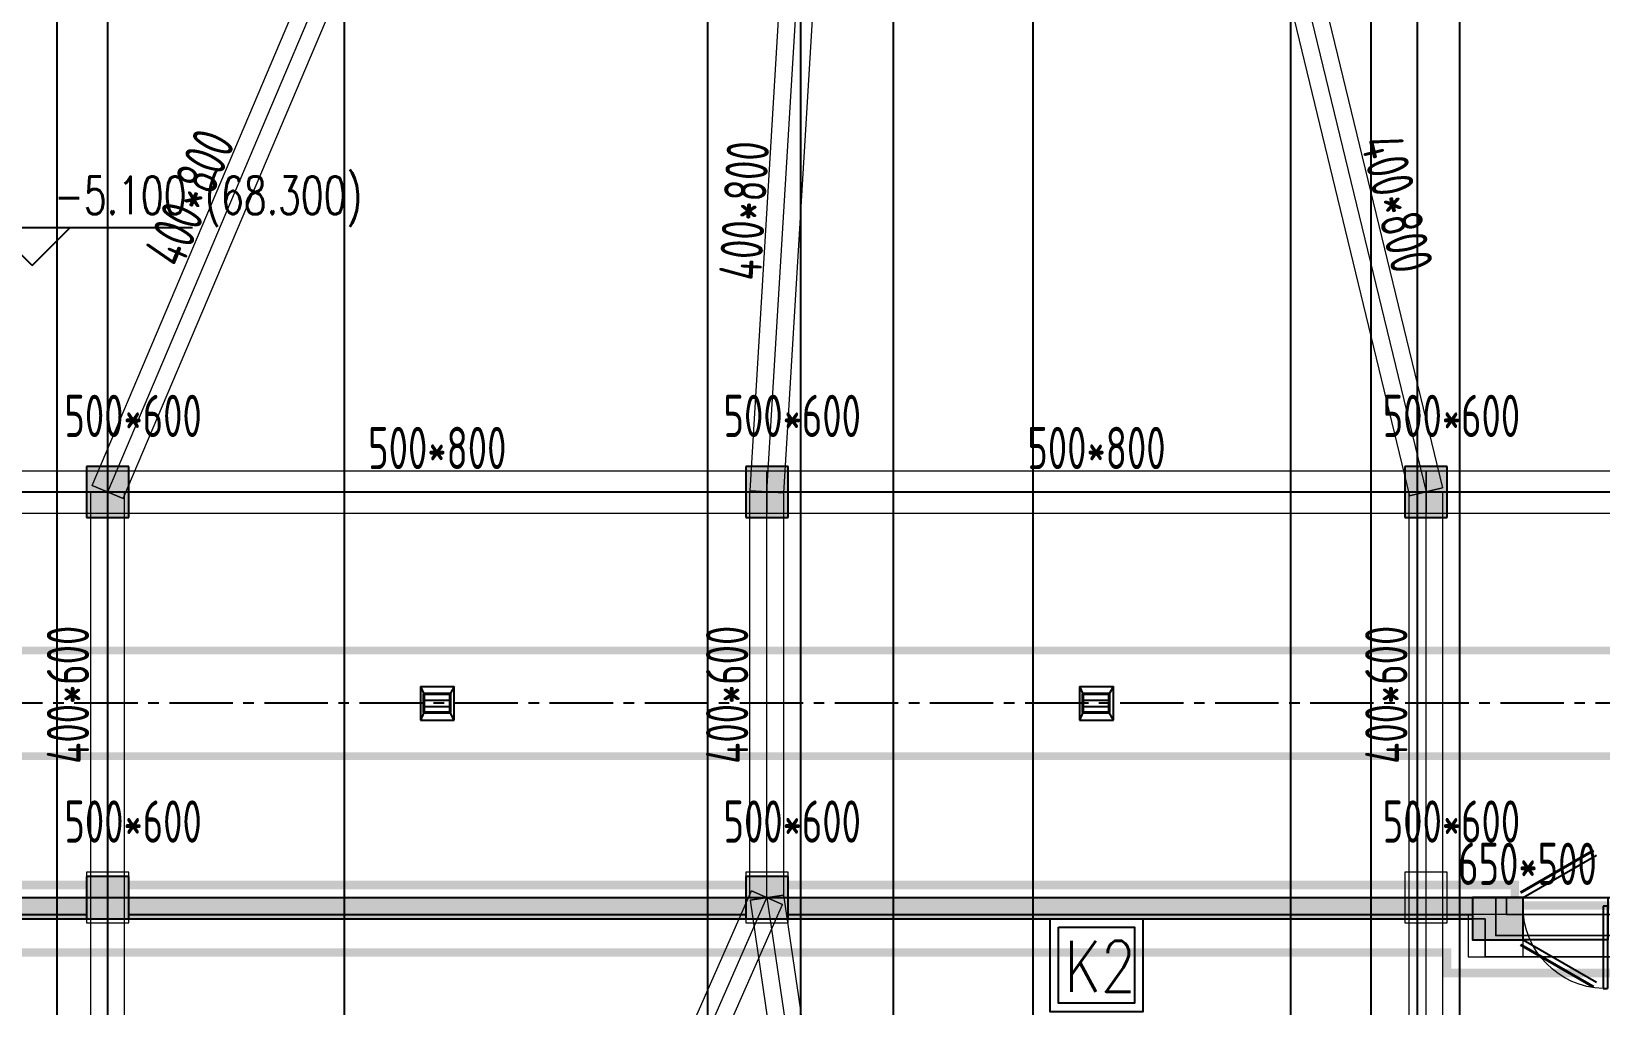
# Model space of a CAD drawing. Extents: x 369444 to 684549, y -549309 to 575337.
# Drawn here: x 474271 to 492840, y 405479 to 417007 of the extents above; entities that cross this region are included whole.
import ezdxf

# ---------------------------------------------------------------- set-up
doc = ezdxf.new("R2010")
doc.units = 0
doc.header["$LTSCALE"] = 1000
doc.header["$MEASUREMENT"] = 0
doc.linetypes.add('CENTER2', pattern=[1.125, 0.75, -0.125, 0.125, -0.125])
doc.linetypes.add('DASH', pattern=[0.35, 0.25, -0.1])
for name, color, linetype, lineweight, true_color in [('-1-0-1', 7, 'Continuous', 0, 0xc0c0c0), ('-1-1-2', 7, 'Continuous', 0, 0xc0c0c0), ('-2-0-1', 1, 'Continuous', 0, 0xff0000), ('-2-1-2', 9, 'Continuous', 0, 0x808080), ('1-6-1', 7, 'Continuous', 0, 0x55ff55), ('1-6-2', 7, 'Continuous', 0, 0x55ff55), ('11-6-1', 2, 'Continuous', 0, 0xffff00), ('11-6-2', 2, 'Continuous', 0, 0xffff00), ('11-6-5', 2, 'Continuous', 0, 0xffff00), ('12-6-1', 4, 'Continuous', 0, 0x00ffff), ('12-6-2', 4, 'Continuous', 0, 0x00ffff), ('12-6-5', 4, 'Continuous', 0, 0x00ffff)]:
    doc.layers.add(name, color=color, linetype=linetype, lineweight=lineweight, true_color=true_color)
for name, color, linetype in [('A-WALL-HATCH', 8, 'Continuous'), ('COLUMN', 9, 'Continuous'), ('DOTE', 1, 'Continuous'), ('DUCT-排烟中心线', 5, 'CENTER2'), ('DUCT-排烟管', 2, 'Continuous'), ('PUB_HATCH', 8, 'Continuous'), ('WALL', 9, 'Continuous'), ('WINDOW', 4, 'Continuous'), ('景观场地标高', 4, 'Continuous'), ('车库集水坑', 60, 'Continuous'), ('防火分区线', 7, 'Continuous'), ('风管标注', 3, 'Continuous')]:
    doc.layers.add(name, color=color, linetype=linetype)
doc.styles.add('_HZTXT', font='txt.shx', dxfattribs={"width": 0.8, "bigfont": 'HZTXT.shx'})
doc.styles.add('_TCH_DIM', font='SIMPLEX', dxfattribs={"bigfont": 'GBCBIG'})
doc.styles.add('yjkcad', font='yjkeng.shx', dxfattribs={"width": 0.7, "height": 250, "bigfont": 'yjkchn.shx'})

# ---------------------------------------------------------------- blocks, each defined once
blk = doc.blocks.new('$DorLib2D$00000001')
for p, q in [((0.45, 0.975), (0.5, 0.975)), ((0.45, 0), (0.45, 0.975)), ((0.5, 0), (0.5, 0.975)), ((0.5, 0), (0.45, 0))]:
    blk.add_line(p, q)
at = {"lineweight": 13}
blk.add_arc((0.475, 0), 0.975, 91.4693, 180, dxfattribs=at)
blk = doc.blocks.new('_FZH')
blk.add_lwpolyline([(-0.5, -0.5), (0.5, -0.5), (0.5, 0.5), (-0.5, 0.5)], close=True)
at = {"layer": 'PUB_HATCH'}
blk.add_solid([(-0.5, -0.5), (0.5, -0.5), (-0.5, 0.5), (0.5, 0.5)], dxfattribs=at)
blk = doc.blocks.new('$DorLib2D$00000193')
at = {"color": 0}
blk.add_line((-0.5, 0.1), (0.366, 0.6), dxfattribs=at)
at = {"color": 0, "const_width": 0.0333}
blk.add_lwpolyline([(-0.533, 0.158), (0.333, 0.658)], dxfattribs=at)
blk = doc.blocks.new('N-风管')
at = {"color": 0, "linetype": 'Continuous'}
for p, q in [((38489314830.664742, 3905503730.368683, 2600), (38489315230.664742, 3905503730.368683, 2600)), ((38489322630.664742, 3905503730.368683, 2600), (38489323030.664742, 3905503730.368683, 2600))]:
    blk.add_line(p, q, dxfattribs=at)
at = {"color": 0}
for p, q in [((38489314830.664742, 3905503730.368683, 2600), (38489314830.664742, 3905503330.368683, 2600)), ((38489314830.664742, 3905503730.368683, 2600), (38489314870.664742, 3905503641.479795, 2600)), ((38489315230.664742, 3905503730.368683, 2600), (38489315182.664742, 3905503641.479795, 2600)), ((38489315230.664742, 3905503330.368683, 2600), (38489315230.664742, 3905503730.368683, 2600)), ((38489322630.664742, 3905503730.368683, 2600), (38489322630.664742, 3905503330.368683, 2600)), ((38489322630.664742, 3905503730.368683, 2600), (38489322670.664742, 3905503641.479795, 2600)), ((38489323030.664742, 3905503730.368683, 2600), (38489322982.664742, 3905503641.479795, 2600)), ((38489323030.664742, 3905503330.368683, 2600), (38489323030.664742, 3905503730.368683, 2600)), ((38489314870.664742, 3905503567.40572, 2600), (38489315182.664742, 3905503567.40572, 2600)), ((38489322670.664742, 3905503567.40572, 2600), (38489322982.664742, 3905503567.40572, 2600)), ((38489314870.664742, 3905503419.257572, 2600), (38489314830.664742, 3905503330.368683, 2600)), ((38489314870.664742, 3905503493.331646, 2600), (38489315182.664742, 3905503493.331646, 2600)), ((38489315230.664742, 3905503330.368683, 2600), (38489315182.664742, 3905503419.257572, 2600)), ((38489322670.664742, 3905503419.257572, 2600), (38489322630.664742, 3905503330.368683, 2600)), ((38489322670.664742, 3905503493.331646, 2600), (38489322982.664742, 3905503493.331646, 2600)), ((38489323030.664742, 3905503330.368683, 2600), (38489322982.664742, 3905503419.257572, 2600)), ((38489314830.664742, 3905503330.368683, 2600), (38489315230.664742, 3905503330.368683, 2600)), ((38489322630.664742, 3905503330.368683, 2600), (38489323030.664742, 3905503330.368683, 2600))]:
    blk.add_line(p, q, dxfattribs=at)
at = {"color": 0, "lineweight": 40}
for p, q in [((38489314870.664742, 3905503641.479795, 2600), (38489314870.664742, 3905503419.257572, 2600)), ((38489315182.664742, 3905503641.479795, 2600), (38489314870.664742, 3905503641.479795, 2600)), ((38489315182.664742, 3905503419.257572, 2600), (38489315182.664742, 3905503641.479795, 2600)), ((38489322670.664742, 3905503641.479795, 2600), (38489322670.664742, 3905503419.257572, 2600)), ((38489322982.664742, 3905503641.479795, 2600), (38489322670.664742, 3905503641.479795, 2600)), ((38489322982.664742, 3905503419.257572, 2600), (38489322982.664742, 3905503641.479795, 2600)), ((38489315182.664742, 3905503419.257572, 2600), (38489314870.664742, 3905503419.257572, 2600)), ((38489322982.664742, 3905503419.257572, 2600), (38489322670.664742, 3905503419.257572, 2600))]:
    blk.add_line(p, q, dxfattribs=at)
at = {"layer": 'DUCT-排烟中心线', "color": 0}
blk.add_line((38489330610.045052, 3905503530.368378), (38489308656.63018, 3905503530.368365), dxfattribs=at)
at = {"layer": 'DUCT-排烟管', "color": 0, "const_width": 90}
for points in [[(38489330610.045052, 3905504155.368378), (38489308656.63018, 3905504155.368365)], [(38489308656.63018, 3905502905.368365), (38489330610.045052, 3905502905.368378)]]:
    blk.add_lwpolyline(points, dxfattribs=at)

msp = doc.modelspace()

# ---------------------------------------------------------------- hatches: boundary and pattern name
at = {"layer": 'A-WALL-HATCH'}
for points in [[(475424.7, 411256.6), (475424.7, 411856.6), (474924.7, 411856.6), (474924.7, 411256.6)], [(483224.7, 411256.6), (483224.7, 411856.6), (482724.7, 411856.6), (482724.7, 411256.6)], [(491024.7, 411256.6), (491024.7, 411856.6), (490524.7, 411856.6), (490524.7, 411256.6)], [(475424.7, 406506.8), (475424.7, 407006.8), (474924.7, 407006.8), (474924.7, 406506.8)], [(483224.7, 406506.8), (483224.7, 407006.8), (482724.7, 407006.8), (482724.7, 406506.8)], [(491924.6, 406257.7), (491924.6, 406757.7), (491324.6, 406757.7), (491324.6, 406257.7)]]:
    msp.add_hatch(color=256, dxfattribs=at).paths.add_polyline_path(points)
at = {"layer": 'PUB_HATCH'}
msp.add_hatch(color=256, dxfattribs=at).paths.add_polyline_path([(491324.6, 406507), (491324.6, 406757), (440374.6, 406757), (440324.6, 406637), (440374.6, 406507)])

# ---------------------------------------------------------------- linework, layer by layer
at = {"layer": '-1-0-1', "color": 0}
for p in [(475174.3, 411557.1, -3600), (482974.3, 411557.1, -3600), (490774.3, 411557.1, -3600), (475174.3, 406757.1, -3600), (482974.3, 406757.1, -3600), (490774.3, 406757.1, -3600), (491599.4, 406757.1, -3600), (491599.4, 406306.9, -3600)]:
    msp.add_point(p, dxfattribs=at)
at = {"layer": '-1-1-2', "color": 0}
for p, q in [((475174.3, 411557.1, -3600), (475174.3, 411557.1)), ((482974.3, 411557.1, -3600), (482974.3, 411557.1)), ((490774.3, 411557.1, -3600), (490774.3, 411557.1)), ((475174.3, 406757.1, -3600), (475174.3, 406757.1)), ((482974.3, 406757.1, -3600), (482974.3, 406757.1)), ((490774.3, 406757.1, -3600), (490774.3, 406757.1)), ((491599.4, 406757.1, -3600), (491599.4, 406757.1)), ((491599.4, 406306.9, -3600), (491599.4, 406306.9))]:
    msp.add_line(p, q, dxfattribs=at)
at = {"layer": '-2-0-1', "color": 0}
for p, q in [((475174.3, 411557.1, -3600), (477974.3, 418157.1, -3600)), ((482974.3, 411557.1, -3600), (483374.3, 418157.1, -3600)), ((489174.3, 418157.1, -3600), (490774.3, 411557.1, -3600)), ((467374.3, 411557.1, -3600), (475174.3, 411557.1, -3600)), ((475174.3, 411557.1, -3600), (482974.3, 411557.1, -3600)), ((475174.3, 406757.1, -3600), (475174.3, 411557.1, -3600)), ((482974.3, 411557.1, -3600), (490774.3, 411557.1, -3600)), ((482974.3, 406757.1, -3600), (482974.3, 411557.1, -3600)), ((490774.3, 411557.1, -3600), (498574.3, 411557.1, -3600)), ((490774.3, 406757.1, -3600), (490774.3, 411557.1, -3600)), ((467374.3, 406757.1, -3600), (475174.3, 406757.1, -3600)), ((475174.3, 406757.1, -3600), (482974.3, 406757.1, -3600)), ((475174.3, 401757.1, -3600), (475174.3, 406757.1, -3600)), ((480774.4, 401756.9, -3600), (482974.3, 406757.1, -3600)), ((482974.3, 406757.1, -3600), (483724.4, 401631.9, -3600)), ((482974.3, 406757.1, -3600), (490774.3, 406757.1, -3600)), ((490774.3, 401532, -3600), (490774.3, 406757.1, -3600)), ((490774.3, 406757.1, -3600), (491599.4, 406757.1, -3600)), ((491599.4, 406306.9, -3600), (491599.4, 406757.1, -3600)), ((491599.4, 406306.9, -3600), (493274.4, 406306.9, -3600))]:
    msp.add_line(p, q, dxfattribs=at)
at = {"layer": '-2-1-2', "color": 0}
for p, q in [((475174.3, 411557.1), (477974.3, 418157.1)), ((482974.3, 411557.1), (483374.3, 418157.1)), ((489174.3, 418157.1), (490774.3, 411557.1)), ((467374.3, 411557.1), (475174.3, 411557.1)), ((475174.3, 411557.1), (482974.3, 411557.1)), ((475174.3, 406757.1), (475174.3, 411557.1)), ((482974.3, 411557.1), (490774.3, 411557.1)), ((482974.3, 406757.1), (482974.3, 411557.1)), ((490774.3, 411557.1), (498574.3, 411557.1)), ((490774.3, 406757.1), (490774.3, 411557.1)), ((467374.3, 406757.1), (475174.3, 406757.1)), ((475174.3, 406757.1), (482974.3, 406757.1)), ((475174.3, 401757.1), (475174.3, 406757.1)), ((480774.4, 401756.9), (482974.3, 406757.1)), ((482974.3, 406757.1), (483724.4, 401631.9)), ((482974.3, 406757.1), (490774.3, 406757.1)), ((490774.3, 401532), (490774.3, 406757.1)), ((490774.3, 406757.1), (491599.4, 406757.1)), ((491599.4, 406306.9), (491599.4, 406757.1)), ((491599.4, 406306.9), (493274.4, 406306.9))]:
    msp.add_line(p, q, dxfattribs=at)
at = {"layer": '1-6-1', "color": 0}
for p, q in [((475174.3, 406757.1, -8700), (467374.3, 406757.1, -8700)), ((467374.3, 406757.1, -5100), (475174.3, 406757.1, -5100)), ((475174.3, 406757.1, -8700), (475174.3, 406757.1, -5100)), ((482974.3, 406757.1, -8700), (475174.3, 406757.1, -8700)), ((475174.3, 406757.1, -5100), (482974.3, 406757.1, -5100)), ((475174.3, 406757.1, -5100), (475174.3, 406757.1, -8700)), ((482974.3, 406757.1, -8700), (482974.3, 406757.1, -5100)), ((490774.3, 406757.1, -8700), (482974.3, 406757.1, -8700)), ((482974.3, 406757.1, -5100), (490774.3, 406757.1, -5100)), ((482974.3, 406757.1, -5100), (482974.3, 406757.1, -8700)), ((490774.3, 406757.1, -8700), (490774.3, 406757.1, -5100)), ((491724.4, 406757.1, -8700), (490774.3, 406757.1, -8700)), ((490774.3, 406757.1, -5100), (491724.4, 406757.1, -5100)), ((490774.3, 406757.1, -5100), (490774.3, 406757.1, -8700)), ((491724.4, 406757.1, -5100), (491724.4, 406556.9, -5100)), ((491724.4, 406757.1, -8700), (491724.4, 406757.1, -5100)), ((491724.4, 406556.9, -8700), (491724.4, 406757.1, -8700)), ((491724.4, 406757.1, -5100), (491724.4, 406757.1, -8700)), ((475174.3, 406507.1, -5100), (467374.3, 406507.1, -5100)), ((467374.3, 406507.1, -8700), (475174.3, 406507.1, -8700)), ((475174.3, 406507.1, -5100), (475174.3, 406507.1, -8700)), ((482974.3, 406507.1, -5100), (475174.3, 406507.1, -5100)), ((475174.3, 406507.1, -8700), (482974.3, 406507.1, -8700)), ((475174.3, 406507.1, -8700), (475174.3, 406507.1, -5100)), ((482974.3, 406507.1, -5100), (482974.3, 406507.1, -8700)), ((490774.3, 406507.1, -5100), (482974.3, 406507.1, -5100)), ((482974.3, 406507.1, -8700), (490774.3, 406507.1, -8700)), ((482974.3, 406507.1, -8700), (482974.3, 406507.1, -5100)), ((490774.3, 406507.1, -5100), (490774.3, 406507.1, -8700)), ((491474.4, 406507.1, -5100), (490774.3, 406507.1, -5100)), ((490774.3, 406507.1, -8700), (491474.4, 406507.1, -8700)), ((490774.3, 406507.1, -8700), (490774.3, 406507.1, -5100)), ((491474.4, 406507.1, -8700), (491474.4, 406056.9, -8700)), ((491474.4, 406507.1, -5100), (491474.4, 406507.1, -8700)), ((491474.4, 406056.9, -5100), (491474.4, 406507.1, -5100)), ((491474.4, 406507.1, -8700), (491474.4, 406507.1, -5100)), ((491724.4, 406556.9, -8700), (491724.4, 406556.9, -5100)), ((493149.4, 406556.9, -8700), (491724.4, 406556.9, -8700)), ((491724.4, 406556.9, -5100), (493149.4, 406556.9, -5100)), ((491724.4, 406556.9, -5100), (491724.4, 406556.9, -8700)), ((491474.4, 406056.9, -5100), (491474.4, 406056.9, -8700)), ((493399.4, 406056.9, -5100), (491474.4, 406056.9, -5100)), ((491474.4, 406056.9, -8700), (493399.4, 406056.9, -8700)), ((491474.4, 406056.9, -8700), (491474.4, 406056.9, -5100))]:
    msp.add_line(p, q, dxfattribs=at)
at = {"layer": '1-6-2', "color": 0}
for p, q in [((475174.3, 406757.1, -5100), (467374.3, 406757.1, -5100)), ((467374.3, 406757.1, -8700), (475174.3, 406757.1, -8700)), ((475174.3, 406757.1, -5100), (475174.3, 406757.1, -8700)), ((482974.3, 406757.1, -5100), (475174.3, 406757.1, -5100)), ((475174.3, 406757.1, -8700), (482974.3, 406757.1, -8700)), ((475174.3, 406757.1, -8700), (475174.3, 406757.1, -5100)), ((482974.3, 406757.1, -5100), (482974.3, 406757.1, -8700)), ((490774.3, 406757.1, -5100), (482974.3, 406757.1, -5100)), ((482974.3, 406757.1, -8700), (490774.3, 406757.1, -8700)), ((482974.3, 406757.1, -8700), (482974.3, 406757.1, -5100)), ((490774.3, 406757.1, -5100), (490774.3, 406757.1, -8700)), ((491599.4, 406757.1, -5100), (490774.3, 406757.1, -5100)), ((490774.3, 406757.1, -8700), (491599.4, 406757.1, -8700)), ((490774.3, 406757.1, -8700), (490774.3, 406757.1, -5100)), ((491599.4, 406757.1, -5100), (491599.4, 406306.9, -5100)), ((491599.4, 406757.1, -8700), (491599.4, 406757.1, -5100)), ((491599.4, 406306.9, -8700), (491599.4, 406757.1, -8700)), ((491599.4, 406757.1, -8700), (491599.4, 406757.1, -5100)), ((491599.4, 406306.9, -5100), (491599.4, 406306.9, -8700)), ((493274.4, 406306.9, -5100), (491599.4, 406306.9, -5100)), ((491599.4, 406306.9, -8700), (493274.4, 406306.9, -8700)), ((491599.4, 406306.9, -5100), (491599.4, 406306.9, -8700))]:
    msp.add_line(p, q, dxfattribs=at)
at = {"layer": '11-6-1', "color": 0}
for p, q in [((474924.3, 411857.1), (474924.3, 411257.1)), ((475424.3, 411857.1), (474924.3, 411857.1)), ((474924.3, 411857.1, -3600), (474924.3, 411257.1, -3600)), ((475424.3, 411857.1, -3600), (474924.3, 411857.1, -3600)), ((474924.3, 411857.1, -3600), (474924.3, 411857.1)), ((475424.3, 411257.1), (475424.3, 411857.1)), ((475424.3, 411257.1, -3600), (475424.3, 411857.1, -3600)), ((475424.3, 411857.1, -3600), (475424.3, 411857.1)), ((482724.3, 411857.1), (482724.3, 411257.1)), ((483224.3, 411857.1), (482724.3, 411857.1)), ((482724.3, 411857.1, -3600), (482724.3, 411257.1, -3600)), ((483224.3, 411857.1, -3600), (482724.3, 411857.1, -3600)), ((482724.3, 411857.1, -3600), (482724.3, 411857.1)), ((483224.3, 411257.1), (483224.3, 411857.1)), ((483224.3, 411257.1, -3600), (483224.3, 411857.1, -3600)), ((483224.3, 411857.1, -3600), (483224.3, 411857.1)), ((490524.3, 411857.1), (490524.3, 411257.1)), ((491024.3, 411857.1), (490524.3, 411857.1)), ((490524.3, 411857.1, -3600), (490524.3, 411257.1, -3600)), ((491024.3, 411857.1, -3600), (490524.3, 411857.1, -3600)), ((490524.3, 411857.1, -3600), (490524.3, 411857.1)), ((491024.3, 411257.1), (491024.3, 411857.1)), ((491024.3, 411257.1, -3600), (491024.3, 411857.1, -3600)), ((491024.3, 411857.1, -3600), (491024.3, 411857.1)), ((474924.3, 411257.1), (475424.3, 411257.1)), ((474924.3, 411257.1, -3600), (475424.3, 411257.1, -3600)), ((474924.3, 411257.1, -3600), (474924.3, 411257.1)), ((475424.3, 411257.1, -3600), (475424.3, 411257.1)), ((482724.3, 411257.1), (483224.3, 411257.1)), ((482724.3, 411257.1, -3600), (483224.3, 411257.1, -3600)), ((482724.3, 411257.1, -3600), (482724.3, 411257.1)), ((483224.3, 411257.1, -3600), (483224.3, 411257.1)), ((490524.3, 411257.1), (491024.3, 411257.1)), ((490524.3, 411257.1, -3600), (491024.3, 411257.1, -3600)), ((490524.3, 411257.1, -3600), (490524.3, 411257.1)), ((491024.3, 411257.1, -3600), (491024.3, 411257.1)), ((474924.3, 407057.1), (474924.3, 406457.1)), ((475424.3, 407057.1), (474924.3, 407057.1)), ((474924.3, 407057.1, -3600), (474924.3, 406457.1, -3600)), ((475424.3, 407057.1, -3600), (474924.3, 407057.1, -3600)), ((474924.3, 407057.1, -3600), (474924.3, 407057.1)), ((475424.3, 406457.1), (475424.3, 407057.1)), ((475424.3, 406457.1, -3600), (475424.3, 407057.1, -3600)), ((475424.3, 407057.1, -3600), (475424.3, 407057.1)), ((482724.3, 407057.1), (482724.3, 406457.1)), ((483224.3, 407057.1), (482724.3, 407057.1)), ((482724.3, 407057.1, -3600), (482724.3, 406457.1, -3600)), ((483224.3, 407057.1, -3600), (482724.3, 407057.1, -3600)), ((482724.3, 407057.1, -3600), (482724.3, 407057.1)), ((483224.3, 406457.1), (483224.3, 407057.1)), ((483224.3, 406457.1, -3600), (483224.3, 407057.1, -3600)), ((483224.3, 407057.1, -3600), (483224.3, 407057.1)), ((490524.3, 407057.1), (490524.3, 406457.1)), ((491024.3, 407057.1), (490524.3, 407057.1)), ((490524.3, 407057.1, -3600), (490524.3, 406457.1, -3600)), ((491024.3, 407057.1, -3600), (490524.3, 407057.1, -3600)), ((490524.3, 407057.1, -3600), (490524.3, 407057.1)), ((491024.3, 406457.1), (491024.3, 407057.1)), ((491024.3, 406457.1, -3600), (491024.3, 407057.1, -3600)), ((491024.3, 407057.1, -3600), (491024.3, 407057.1)), ((491274.4, 406556.9, -5100), (491274.4, 406056.9, -5100)), ((491924.4, 406556.9, -5100), (491274.4, 406556.9, -5100)), ((491274.4, 406556.9, -8700), (491274.4, 406056.9, -8700)), ((491924.4, 406556.9, -8700), (491274.4, 406556.9, -8700)), ((491274.4, 406556.9, -8700), (491274.4, 406556.9, -5100)), ((491924.4, 406056.9, -5100), (491924.4, 406556.9, -5100)), ((491924.4, 406056.9, -8700), (491924.4, 406556.9, -8700)), ((491924.4, 406556.9, -8700), (491924.4, 406556.9, -5100)), ((474924.3, 406457.1), (475424.3, 406457.1)), ((474924.3, 406457.1, -3600), (475424.3, 406457.1, -3600)), ((474924.3, 406457.1, -3600), (474924.3, 406457.1)), ((475424.3, 406457.1, -3600), (475424.3, 406457.1)), ((482724.3, 406457.1), (483224.3, 406457.1)), ((482724.3, 406457.1, -3600), (483224.3, 406457.1, -3600)), ((482724.3, 406457.1, -3600), (482724.3, 406457.1)), ((483224.3, 406457.1, -3600), (483224.3, 406457.1)), ((490524.3, 406457.1), (491024.3, 406457.1)), ((490524.3, 406457.1, -3600), (491024.3, 406457.1, -3600)), ((490524.3, 406457.1, -3600), (490524.3, 406457.1)), ((491024.3, 406457.1, -3600), (491024.3, 406457.1)), ((491274.4, 406056.9, -5100), (491924.4, 406056.9, -5100)), ((491274.4, 406056.9, -8700), (491924.4, 406056.9, -8700)), ((491274.4, 406056.9, -8700), (491274.4, 406056.9, -5100)), ((491924.4, 406056.9, -8700), (491924.4, 406056.9, -5100))]:
    msp.add_line(p, q, dxfattribs=at)
at = {"layer": '11-6-2', "color": 0}
for p, q in [((475174.3, 411557.1, -3600), (475174.3, 411557.1)), ((482974.3, 411557.1, -3600), (482974.3, 411557.1)), ((490774.3, 411557.1, -3600), (490774.3, 411557.1)), ((475174.3, 406757.1, -3600), (475174.3, 406757.1)), ((482974.3, 406757.1, -3600), (482974.3, 406757.1)), ((490774.3, 406757.1, -3600), (490774.3, 406757.1)), ((491599.4, 406306.9, -8700), (491599.4, 406306.9, -5100))]:
    msp.add_line(p, q, dxfattribs=at)
at = {"layer": '12-6-1', "color": 0}
for p, q in [((474990.2, 411635.2, -5100), (477790.2, 418235.2, -5100)), ((474990.2, 411635.2, -5900), (477790.2, 418235.2, -5900)), ((482774.7, 411569.2, -5100), (483174.7, 418169.2, -5100)), ((482774.7, 411569.2, -5900), (483174.7, 418169.2, -5900)), ((489368.7, 418204.2, -5100), (490968.7, 411604.2, -5100)), ((489368.7, 418204.2, -5900), (490968.7, 411604.2, -5900)), ((475358.4, 411478.9, -5100), (478158.4, 418078.9, -5100)), ((475358.4, 411478.9, -5900), (478158.4, 418078.9, -5900)), ((483174, 411545, -5100), (483574, 418145, -5100)), ((483174, 411545, -5900), (483574, 418145, -5900)), ((488979.9, 418109.9, -5100), (490579.9, 411509.9, -5100)), ((488979.9, 418109.9, -5900), (490579.9, 411509.9, -5900)), ((467374.3, 411807.1), (475174.3, 411807.1)), ((467374.3, 411807.1, -800), (475174.3, 411807.1, -800)), ((475174.3, 411807.1), (475174.3, 411307.1)), ((475174.3, 411807.1, -800), (475174.3, 411807.1)), ((475174.3, 411307.1, -800), (475174.3, 411807.1, -800)), ((475174.3, 411807.1), (482974.3, 411807.1)), ((475174.3, 411807.1, -800), (482974.3, 411807.1, -800)), ((475174.3, 411807.1), (475174.3, 411307.1)), ((475174.3, 411807.1, -800), (475174.3, 411807.1)), ((475174.3, 411307.1, -800), (475174.3, 411807.1, -800)), ((482974.3, 411807.1), (482974.3, 411307.1)), ((482974.3, 411807.1, -800), (482974.3, 411807.1)), ((482974.3, 411307.1, -800), (482974.3, 411807.1, -800)), ((482974.3, 411807.1), (490774.3, 411807.1)), ((482974.3, 411807.1, -800), (490774.3, 411807.1, -800)), ((482974.3, 411807.1), (482974.3, 411307.1)), ((482974.3, 411807.1, -800), (482974.3, 411807.1)), ((482974.3, 411307.1, -800), (482974.3, 411807.1, -800)), ((490774.3, 411807.1), (490774.3, 411307.1)), ((490774.3, 411807.1, -800), (490774.3, 411807.1)), ((490774.3, 411307.1, -800), (490774.3, 411807.1, -800)), ((490774.3, 411807.1), (498574.3, 411807.1)), ((490774.3, 411807.1, -800), (498574.3, 411807.1, -800)), ((490774.3, 411807.1), (490774.3, 411307.1)), ((490774.3, 411807.1, -800), (490774.3, 411807.1)), ((490774.3, 411307.1, -800), (490774.3, 411807.1, -800)), ((474974.3, 411557.1, -5100), (475374.3, 411557.1, -5100)), ((474974.3, 411557.1, -5700), (474974.3, 411557.1, -5100)), ((475374.3, 411557.1, -5700), (474974.3, 411557.1, -5700)), ((474974.3, 406757.1, -5100), (474974.3, 411557.1, -5100)), ((474974.3, 406757.1, -5700), (474974.3, 411557.1, -5700)), ((474990.2, 411635.2, -5100), (475358.4, 411478.9, -5100)), ((474990.2, 411635.2, -5900), (474990.2, 411635.2, -5100)), ((475358.4, 411478.9, -5900), (474990.2, 411635.2, -5900)), ((475374.3, 411557.1, -5100), (475374.3, 411557.1, -5700)), ((475374.3, 406757.1, -5100), (475374.3, 411557.1, -5100)), ((475374.3, 406757.1, -5700), (475374.3, 411557.1, -5700)), ((482774.3, 411557.1, -5100), (483174.3, 411557.1, -5100)), ((482774.3, 411557.1, -5700), (482774.3, 411557.1, -5100)), ((483174.3, 411557.1, -5700), (482774.3, 411557.1, -5700)), ((482774.3, 406757.1, -5100), (482774.3, 411557.1, -5100)), ((482774.3, 406757.1, -5700), (482774.3, 411557.1, -5700)), ((482774.7, 411569.2, -5100), (483174, 411545, -5100)), ((482774.7, 411569.2, -5900), (482774.7, 411569.2, -5100)), ((483174, 411545, -5900), (482774.7, 411569.2, -5900)), ((483174, 411545, -5100), (483174, 411545, -5900)), ((483174.3, 411557.1, -5100), (483174.3, 411557.1, -5700)), ((483174.3, 406757.1, -5100), (483174.3, 411557.1, -5100)), ((483174.3, 406757.1, -5700), (483174.3, 411557.1, -5700)), ((490574.3, 411557.1, -5100), (490974.3, 411557.1, -5100)), ((490574.3, 411557.1, -5700), (490574.3, 411557.1, -5100)), ((490974.3, 411557.1, -5700), (490574.3, 411557.1, -5700)), ((490574.3, 406757.1, -5100), (490574.3, 411557.1, -5100)), ((490574.3, 406757.1, -5700), (490574.3, 411557.1, -5700)), ((490968.7, 411604.2, -5100), (490579.9, 411509.9, -5100)), ((490579.9, 411509.9, -5900), (490968.7, 411604.2, -5900)), ((490579.9, 411509.9, -5100), (490579.9, 411509.9, -5900)), ((490968.7, 411604.2, -5900), (490968.7, 411604.2, -5100)), ((490974.3, 411557.1, -5100), (490974.3, 411557.1, -5700)), ((490974.3, 406757.1, -5100), (490974.3, 411557.1, -5100)), ((490974.3, 406757.1, -5700), (490974.3, 411557.1, -5700)), ((467374.3, 411307.1), (475174.3, 411307.1)), ((467374.3, 411307.1, -800), (475174.3, 411307.1, -800)), ((475174.3, 411307.1), (475174.3, 411307.1, -800)), ((475174.3, 411307.1), (482974.3, 411307.1)), ((475174.3, 411307.1, -800), (482974.3, 411307.1, -800)), ((475174.3, 411307.1), (475174.3, 411307.1, -800)), ((475358.4, 411478.9, -5100), (475358.4, 411478.9, -5900)), ((482974.3, 411307.1), (482974.3, 411307.1, -800)), ((482974.3, 411307.1), (490774.3, 411307.1)), ((482974.3, 411307.1, -800), (490774.3, 411307.1, -800)), ((482974.3, 411307.1), (482974.3, 411307.1, -800)), ((490774.3, 411307.1), (490774.3, 411307.1, -800)), ((490774.3, 411307.1), (498574.3, 411307.1)), ((490774.3, 411307.1, -800), (498574.3, 411307.1, -800)), ((490774.3, 411307.1), (490774.3, 411307.1, -800)), ((474974.3, 406757.1, -5100), (475374.3, 406757.1, -5100)), ((474974.3, 406757.1, -5700), (474974.3, 406757.1, -5100)), ((475374.3, 406757.1, -5700), (474974.3, 406757.1, -5700)), ((474974.3, 406757.1, -5100), (475374.3, 406757.1, -5100)), ((474974.3, 406757.1, -5700), (474974.3, 406757.1, -5100)), ((475374.3, 406757.1, -5700), (474974.3, 406757.1, -5700)), ((474974.3, 401757.1, -5100), (474974.3, 406757.1, -5100)), ((474974.3, 401757.1, -5700), (474974.3, 406757.1, -5700)), ((475374.3, 406757.1, -5100), (475374.3, 406757.1, -5700)), ((475374.3, 406757.1, -5100), (475374.3, 406757.1, -5700)), ((475374.3, 401757.1, -5100), (475374.3, 406757.1, -5100)), ((475374.3, 401757.1, -5700), (475374.3, 406757.1, -5700)), ((480591.3, 401837.5), (482791.3, 406837.6)), ((480591.3, 401837.5, -600), (482791.3, 406837.6, -600)), ((480957.4, 401676.4), (483157.4, 406676.5)), ((480957.4, 401676.4, -600), (483157.4, 406676.5, -600)), ((482774.3, 406757.1, -5100), (483174.3, 406757.1, -5100)), ((482774.3, 406757.1, -5700), (482774.3, 406757.1, -5100)), ((483174.3, 406757.1, -5700), (482774.3, 406757.1, -5700)), ((483172.2, 406786), (482776.4, 406728.1)), ((482776.4, 406728.1, -800), (483172.2, 406786, -800)), ((482776.4, 406728.1), (482776.4, 406728.1, -800)), ((482776.4, 406728.1), (483526.5, 401603)), ((482776.4, 406728.1, -800), (483526.5, 401603, -800)), ((482791.3, 406837.6), (483157.4, 406676.5)), ((482791.3, 406837.6, -600), (482791.3, 406837.6)), ((483157.4, 406676.5, -600), (482791.3, 406837.6, -600)), ((483157.4, 406676.5), (483157.4, 406676.5, -600)), ((483172.2, 406786, -800), (483172.2, 406786)), ((483172.2, 406786), (483922.3, 401660.9)), ((483172.2, 406786, -800), (483922.3, 401660.9, -800)), ((483174.3, 406757.1, -5100), (483174.3, 406757.1, -5700)), ((490574.3, 406757.1), (490974.3, 406757.1)), ((490574.3, 406757.1, -600), (490574.3, 406757.1)), ((490974.3, 406757.1, -600), (490574.3, 406757.1, -600)), ((490574.3, 401532), (490574.3, 406757.1)), ((490574.3, 401532, -600), (490574.3, 406757.1, -600)), ((490574.3, 406757.1, -5100), (490974.3, 406757.1, -5100)), ((490574.3, 406757.1, -5700), (490574.3, 406757.1, -5100)), ((490974.3, 406757.1, -5700), (490574.3, 406757.1, -5700)), ((490974.3, 406757.1), (490974.3, 406757.1, -600)), ((490974.3, 401532), (490974.3, 406757.1)), ((490974.3, 401532, -600), (490974.3, 406757.1, -600)), ((490974.3, 406757.1, -5100), (490974.3, 406757.1, -5700))]:
    msp.add_line(p, q, dxfattribs=at)
at = {"layer": '12-6-2', "color": 0}
for p, q in [((475174.3, 411557.1, -5100), (477974.3, 418157.1, -5100)), ((482974.3, 411557.1, -5100), (483374.3, 418157.1, -5100)), ((489174.3, 418157.1, -5100), (490774.3, 411557.1, -5100)), ((467374.3, 411557.1), (475174.3, 411557.1)), ((475174.3, 411557.1), (482974.3, 411557.1)), ((475174.3, 406757.1, -5100), (475174.3, 411557.1, -5100)), ((482974.3, 411557.1), (490774.3, 411557.1)), ((482974.3, 406757.1, -5100), (482974.3, 411557.1, -5100)), ((490774.3, 411557.1), (498574.3, 411557.1)), ((490774.3, 406757.1, -5100), (490774.3, 411557.1, -5100)), ((475174.3, 401757.1, -5100), (475174.3, 406757.1, -5100)), ((480774.4, 401756.9), (482974.3, 406757.1)), ((482974.3, 406757.1), (483724.4, 401631.9)), ((490774.3, 401532), (490774.3, 406757.1))]:
    msp.add_line(p, q, dxfattribs=at)
at = {"layer": 'COLUMN', "color": 8}
for p, q in [((475424.7, 411856.6), (474924.7, 411856.6)), ((474924.7, 411856.6), (474924.7, 411256.6)), ((475424.7, 411256.6), (475424.7, 411856.6)), ((483224.7, 411856.6), (482724.7, 411856.6)), ((482724.7, 411856.6), (482724.7, 411256.6)), ((483224.7, 411256.6), (483224.7, 411856.6)), ((491024.7, 411856.6), (490524.7, 411856.6)), ((490524.7, 411856.6), (490524.7, 411256.6)), ((491024.7, 411256.6), (491024.7, 411856.6)), ((474924.7, 411256.6), (475424.7, 411256.6)), ((482724.7, 411256.6), (483224.7, 411256.6)), ((490524.7, 411256.6), (491024.7, 411256.6)), ((475424.7, 407006.8), (474924.7, 407006.8)), ((474924.7, 407006.8), (474924.7, 406506.8)), ((475424.7, 406506.8), (475424.7, 407006.8)), ((483224.7, 407006.8), (482724.7, 407006.8)), ((482724.7, 407006.8), (482724.7, 406506.8)), ((483224.7, 406506.8), (483224.7, 407006.8)), ((491924.6, 406757.7), (491324.6, 406757.7)), ((491324.6, 406757.7), (491324.6, 406257.7)), ((491924.6, 406257.7), (491924.6, 406757.7)), ((474924.7, 406506.8), (475424.7, 406506.8)), ((482724.7, 406506.8), (483224.7, 406506.8)), ((491324.6, 406257.7), (491924.6, 406257.7))]:
    msp.add_line(p, q, dxfattribs=at)
at = {"layer": 'DOTE', "color": 8}
for p, q in [((474574.5, 59364.2), (474574.5, 476704.8)), ((475174.5, 59364.2), (475174.5, 476704.8)), ((477974.5, 261807), (477974.5, 476704.8)), ((482274.5, 59364.2), (482274.5, 476704.8)), ((483374.5, 59364.2), (483374.5, 476704.8)), ((484474.5, 261807), (484474.5, 476704.8)), ((486124.5, 261807), (486124.5, 476704.8)), ((489174.5, 59364.2), (489174.5, 476704.8)), ((490124.5, 59364.2), (490124.5, 476704.8)), ((490674.5, 59364.2), (490674.5, 476704.8)), ((491174.5, 59364.2), (491174.5, 476704.8))]:
    msp.add_line(p, q, dxfattribs=at)
at = {"layer": 'DOTE', "color": 8, "lineweight": -2}
for p, q in [((377844.4, 411557), (624570.9, 411557)), ((377844.4, 406757), (624570.9, 406757))]:
    msp.add_line(p, q, dxfattribs=at)
at = {"layer": 'WALL'}
for p, q in [((440374.6, 406757), (491324.6, 406757)), ((467624.7, 406757), (474924.7, 406757)), ((475424.7, 406757), (482724.7, 406757)), ((483224.7, 406757), (491324.6, 406757)), ((440374.6, 406507), (491324.6, 406507)), ((467624.7, 406557), (474924.7, 406557)), ((475424.7, 406557), (482724.7, 406557)), ((483224.7, 406557), (491324.6, 406557))]:
    msp.add_line(p, q, dxfattribs=at)
at = {"layer": 'WINDOW', "elevation": 187.8}
msp.add_lwpolyline([(491924.6, 406257.7), (491924.6, 406757.7), (492924.6, 406757.7), (492924.6, 406257.7)], close=True, dxfattribs=at)
at = {"layer": '景观场地标高'}
for p, q in [((474278.6, 414235.6), (473828.6, 414685.6)), ((473828.6, 414685.6), (476176.1, 414685.6)), ((474278.6, 414235.6), (474728.6, 414685.6))]:
    msp.add_line(p, q, dxfattribs=at)
at = {"layer": '车库集水坑', "lineweight": -2}
for points in [[(486324.5, 406506.9), (487424.5, 406506.9), (487424.5, 405406.9), (486324.5, 405406.9)], [(486424.5, 406406.9), (487324.5, 406406.9), (487324.5, 405506.9), (486424.5, 405506.9)]]:
    msp.add_lwpolyline(points, close=True, dxfattribs=at)
at = {"layer": '防火分区线', "color": 130, "linetype": 'DASH', "ltscale": 8, "const_width": 100}
for points in [[(439874.5, 406906.9), (491824.6, 406906.9), (491824.6, 406664.9), (493124.6, 406664.9), (493124.6, 407057.9), (498274.5, 407056.8), (498274.5, 451107)], [(440674.5, 406106.9), (491024.6, 406106.9), (491024.6, 405864.9), (493924.6, 405864.9), (493924.6, 406257.7), (499074.5, 406256.7), (499074.5, 450307)]]:
    msp.add_lwpolyline(points, dxfattribs=at)
at = {"layer": '防火分区线', "color": 5, "linetype": 'DASH', "ltscale": 8, "const_width": 100}
for points in [[(493124.5, 406664.8), (491824.5, 406664.8), (491824.5, 406906.7), (439874.5, 406906.7)], [(493924.5, 405864.8), (491024.5, 405864.8), (491024.5, 406106.7), (440674.5, 406106.7)]]:
    msp.add_lwpolyline(points, dxfattribs=at)

# ---------------------------------------------------------------- block references
at = {"layer": 'WALL', "xscale": 499.9999976158142, "yscale": 600.0000152587891, "zscale": 600.0000152587891, "rotation": 90}
msp.add_blockref('_FZH', (491624.6, 406507.7, -16012.3), dxfattribs=at)
at = {"layer": 'WINDOW', "xscale": 1000.000000000001, "yscale": 1000.000000000001, "zscale": -1000.000000000001}
msp.add_blockref('$DorLib2D$00000193', (492424.6, 406657.7, 187.7), dxfattribs=at)
at = {"layer": 'WINDOW', "lineweight": -2, "xscale": -1000, "yscale": 1000, "zscale": 1000, "rotation": 180}
msp.add_blockref('$DorLib2D$00000001', (492421, 406657), dxfattribs=at)
at = {"layer": 'WINDOW', "xscale": -1000.000000000001, "yscale": 1000.000000000001, "zscale": -1000.000000000001, "rotation": 180}
msp.add_blockref('$DorLib2D$00000193', (492424.6, 406357.7, -7912.2), dxfattribs=at)
at = {"layer": '风管标注', "color": 8}
msp.add_blockref('N-风管', (-38488835956.2, -3905094473.4), dxfattribs=at)

# ---------------------------------------------------------------- texts
at = {"layer": '11-6-5', "color": 0, "char_height": 500, "attachment_point": 8, "style": 'yjkcad'}
for s, insert in [('500*600', (475474.3, 412207.1, -3600)), ('500*600', (483274.3, 412207.1, -3600)), ('500*600', (491074.3, 412207.1, -3600)), ('500*600', (475474.3, 407407.1, -3600)), ('500*600', (483274.3, 407407.1, -3600)), ('500*600', (491074.3, 407407.1, -3600)), ('650*500', (491974.4, 406906.9, -3600))]:
    msp.add_mtext(s, dxfattribs=dict(at, insert=insert))
at = {"layer": '12-6-5', "color": 0, "char_height": 500, "attachment_point": 8, "style": 'yjkcad'}
for s, insert, rotation in [('400*800', (476371.8, 414943), 67.01128), ('400*800', (482954.7, 414870.4), 86.53177), ('400*800', (490188.1, 414908.9), 283.627), ('400*600', (474954.3, 409157.1), 90), ('400*600', (482754.3, 409157.1), 90), ('400*600', (490554.3, 409157.1), 90)]:
    msp.add_mtext(s, dxfattribs=dict(at, insert=insert, rotation=rotation))
for insert in [(479074.3, 411827.1), (486874.3, 411827.1)]:
    msp.add_mtext('500*800', dxfattribs=dict(at, insert=insert))
at = {"layer": '景观场地标高', "color": 7, "style": '_TCH_DIM', "width": 0.705882}
for s, p in [('-5.100', (474541.1, 414843.1)), ('(68.300)', (476326.1, 414843.1))]:
    msp.add_text(s, height=446.25, dxfattribs=at).set_placement(p)
at = {"layer": '车库集水坑', "lineweight": -2, "style": '_HZTXT', "width": 0.8}
msp.add_text('K2', height=600, dxfattribs=at).set_placement((486495.1, 405644))

doc.saveas('drawing.dxf')
